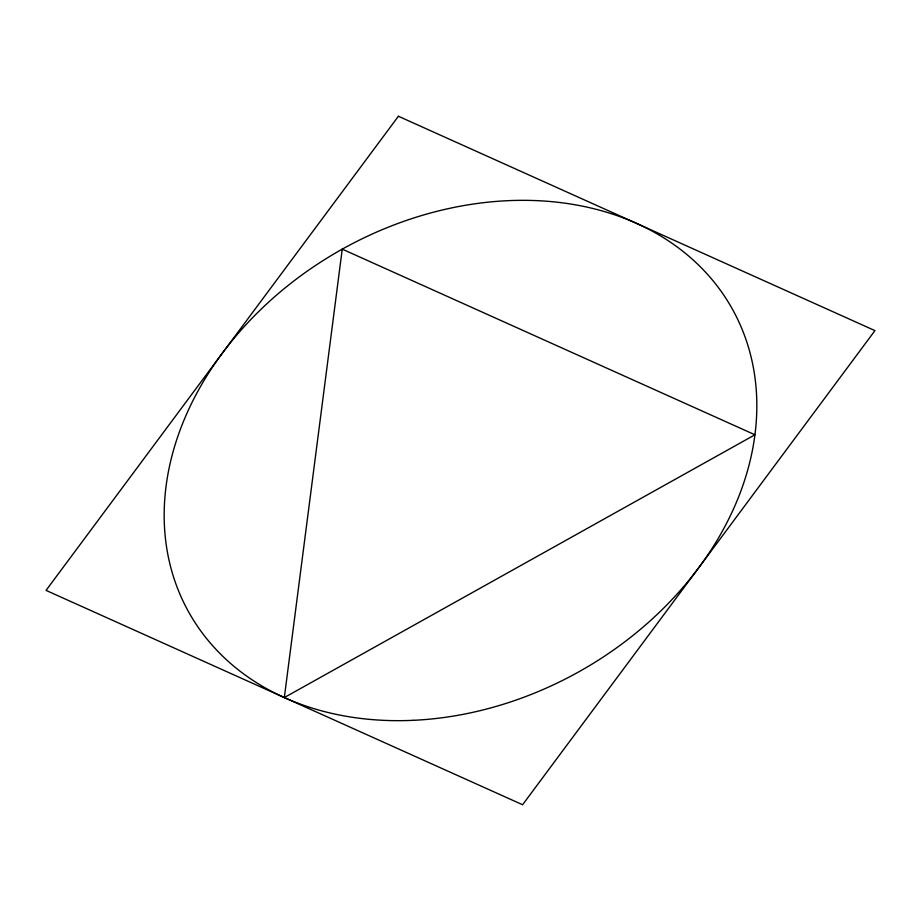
<?xml version="1.0" encoding="UTF-8"?>
<svg xmlns="http://www.w3.org/2000/svg" width="921" height="921" viewBox="0 0 921 921"><rect width="100%" height="100%" fill="white"/><g stroke="black" fill="none" stroke-linecap="round" stroke-linejoin="round"><path stroke-width="1.38" d="M342.244 249.142L284.324 697.565L754.944 434.781L342.244 249.142M398.413 116.253L46.05 590.384L522.587 804.747L874.95 330.616L398.413 116.253M413.092 720.326A311.194 242.188 -29.1 0 0 737.525 319.011A311.194 242.188 -29.1 0 0 230.883 342.163A311.194 242.188 -29.1 0 0 413.092 720.326"/></g></svg>
